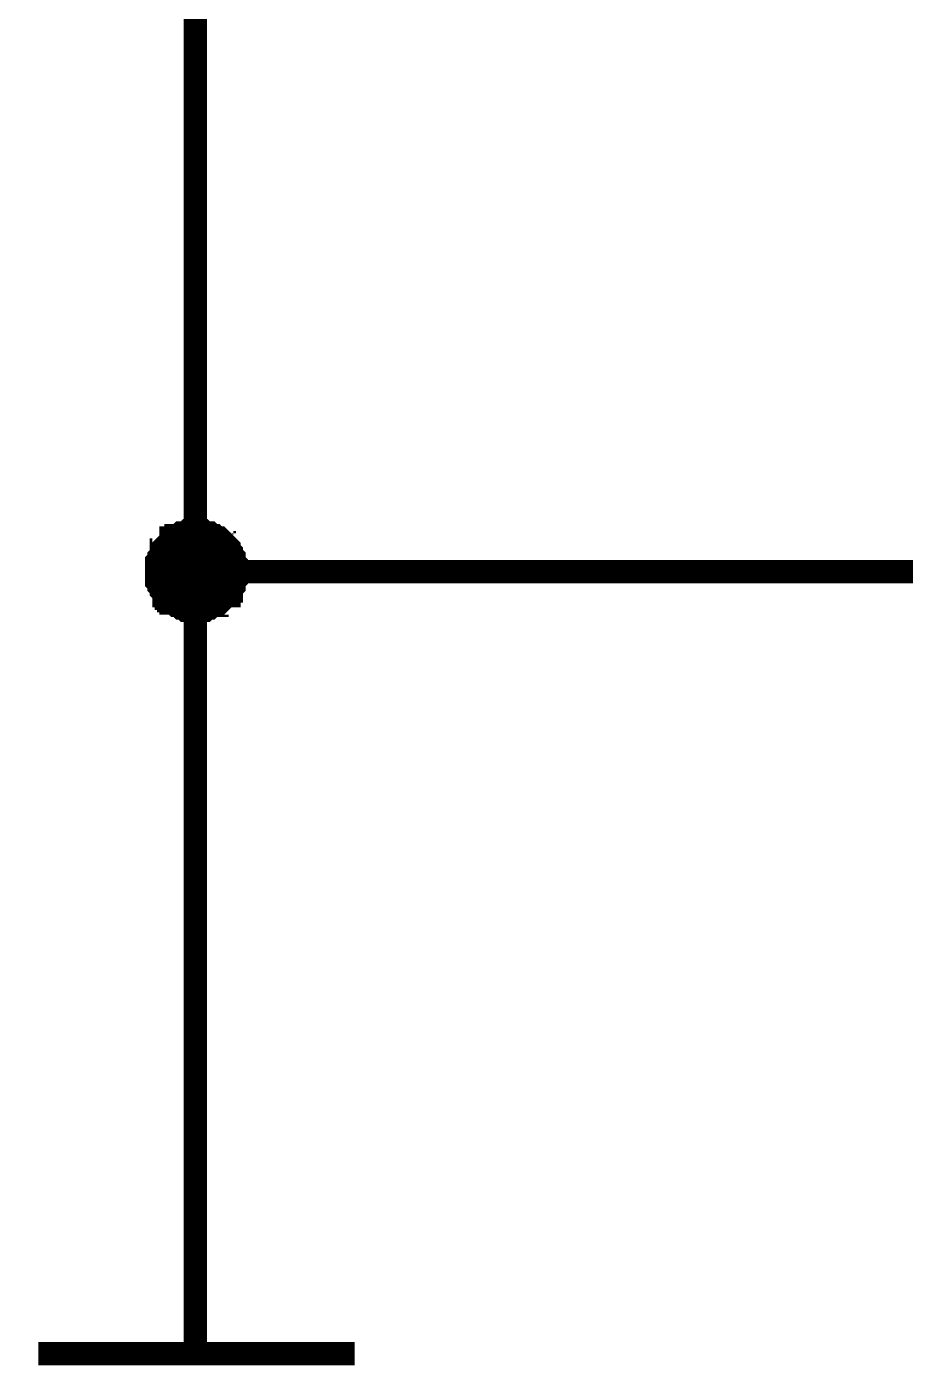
# Model space of a CAD drawing. Extents: x 260 to 1101, y 70 to 664.
# Drawn here: x 337.02 to 348.33, y 146.56 to 163.79 of the extents above; entities that cross this region are included whole.
import ezdxf

# ---------------------------------------------------------------- set-up
doc = ezdxf.new("R2010")
doc.units = 0
doc.header["$MEASUREMENT"] = 0
doc.layers.add('Sheet', color=255, linetype='CONTINUOUS')

msp = doc.modelspace()

# ---------------------------------------------------------------- linework, layer by layer
at = {"layer": 'Sheet'}
for points, const_width in [([(381.673, 181.783), (381.673, 174.296), (381.673, 156.774), (339.188, 156.774)], 0.3), ([(339.188, 164.293), (339.188, 161.776)], 0.3), ([(339.188, 161.776), (339.188, 156.774)], 0.3), ([(338.691, 156.774), (338.691, 156.806), (338.691, 156.837), (338.691, 156.837), (338.691, 156.868), (338.691, 156.899), (338.722, 156.93), (338.722, 156.961), (338.722, 156.961), (338.753, 156.992), (338.753, 157.023), (338.753, 157.054), (338.784, 157.054), (338.784, 157.085), (338.815, 157.116), (338.815, 157.116), (338.846, 157.147), (338.846, 157.147), (338.877, 157.178), (338.877, 157.209), (338.908, 157.209), (338.939, 157.209), (338.939, 157.24), (338.97, 157.24), (339.002, 157.272), (339.002, 157.272), (339.033, 157.272), (339.064, 157.272), (339.095, 157.303), (339.126, 157.303), (339.126, 157.303), (339.157, 157.303), (339.188, 157.303)], 0.3), ([(338.691, 156.774), (338.691, 156.806), (338.691, 156.837), (338.691, 156.837), (338.691, 156.868), (338.691, 156.899), (338.722, 156.93), (338.722, 156.961), (338.722, 156.961), (338.753, 156.992), (338.753, 157.023), (338.753, 157.054), (338.784, 157.054), (338.784, 157.085), (338.815, 157.116), (338.815, 157.116), (338.846, 157.147), (338.846, 157.147), (338.877, 157.178), (338.877, 157.209), (338.908, 157.209), (338.939, 157.209), (338.939, 157.24), (338.97, 157.24), (339.002, 157.272), (339.002, 157.272), (339.033, 157.272), (339.064, 157.272), (339.095, 157.303), (339.126, 157.303), (339.126, 157.303), (339.157, 157.303), (339.188, 157.303)], 0.3), ([(338.691, 156.774), (338.691, 156.806), (338.691, 156.837), (338.691, 156.837), (338.691, 156.868), (338.691, 156.899), (338.722, 156.93), (338.722, 156.961), (338.722, 156.961), (338.753, 156.992), (338.753, 157.023), (338.753, 157.054), (338.784, 157.054), (338.784, 157.085), (338.815, 157.116), (338.815, 157.116), (338.846, 157.147), (338.846, 157.147), (338.877, 157.178), (338.877, 157.209), (338.908, 157.209), (338.939, 157.209), (338.939, 157.24), (338.97, 157.24), (339.002, 157.272), (339.002, 157.272), (339.033, 157.272), (339.064, 157.272), (339.095, 157.303), (339.126, 157.303), (339.126, 157.303), (339.157, 157.303), (339.188, 157.303)], 0.3), ([(338.691, 156.774), (338.691, 156.806), (338.691, 156.837), (338.691, 156.837), (338.691, 156.868), (338.691, 156.899), (338.722, 156.93), (338.722, 156.961), (338.722, 156.961), (338.753, 156.992), (338.753, 157.023), (338.753, 157.054), (338.784, 157.054), (338.784, 157.085), (338.815, 157.116), (338.815, 157.116), (338.846, 157.147), (338.846, 157.147), (338.877, 157.178), (338.877, 157.209), (338.908, 157.209), (338.939, 157.209), (338.939, 157.24), (338.97, 157.24), (339.002, 157.272), (339.002, 157.272), (339.033, 157.272), (339.064, 157.272), (339.095, 157.303), (339.126, 157.303), (339.126, 157.303), (339.157, 157.303), (339.188, 157.303)], 0.3), ([(338.691, 156.774), (338.691, 156.806), (338.691, 156.837), (338.691, 156.837), (338.691, 156.868), (338.691, 156.899), (338.722, 156.93), (338.722, 156.961), (338.722, 156.961), (338.753, 156.992), (338.753, 157.023), (338.753, 157.054), (338.784, 157.054), (338.784, 157.085), (338.815, 157.116), (338.815, 157.116), (338.846, 157.147), (338.846, 157.147), (338.877, 157.178), (338.877, 157.209), (338.908, 157.209), (338.939, 157.209), (338.939, 157.24), (338.97, 157.24), (339.002, 157.272), (339.002, 157.272), (339.033, 157.272), (339.064, 157.272), (339.095, 157.303), (339.126, 157.303), (339.126, 157.303), (339.157, 157.303), (339.188, 157.303)], 0.3), ([(338.691, 156.774), (338.691, 156.806), (338.691, 156.837), (338.691, 156.837), (338.691, 156.868), (338.691, 156.899), (338.722, 156.93), (338.722, 156.961), (338.722, 156.961), (338.753, 156.992), (338.753, 157.023), (338.753, 157.054), (338.784, 157.054), (338.784, 157.085), (338.815, 157.116), (338.815, 157.116), (338.846, 157.147), (338.846, 157.147), (338.877, 157.178), (338.877, 157.209), (338.908, 157.209), (338.939, 157.209), (338.939, 157.24), (338.97, 157.24), (339.002, 157.272), (339.002, 157.272), (339.033, 157.272), (339.064, 157.272), (339.095, 157.303), (339.126, 157.303), (339.126, 157.303), (339.157, 157.303), (339.188, 157.303)], 0.3), ([(338.691, 156.774), (338.691, 156.806), (338.691, 156.837), (338.691, 156.837), (338.691, 156.868), (338.691, 156.899), (338.722, 156.93), (338.722, 156.961), (338.722, 156.961), (338.753, 156.992), (338.753, 157.023), (338.753, 157.054), (338.784, 157.054), (338.784, 157.085), (338.815, 157.116), (338.815, 157.116), (338.846, 157.147), (338.846, 157.147), (338.877, 157.178), (338.877, 157.209), (338.908, 157.209), (338.939, 157.209), (338.939, 157.24), (338.97, 157.24), (339.002, 157.272), (339.002, 157.272), (339.033, 157.272), (339.064, 157.272), (339.095, 157.303), (339.126, 157.303), (339.126, 157.303), (339.157, 157.303), (339.188, 157.303)], 0.0991), ([(338.691, 156.774), (338.691, 156.806), (338.691, 156.837), (338.691, 156.837), (338.691, 156.868), (338.691, 156.899), (338.722, 156.93), (338.722, 156.961), (338.722, 156.961), (338.753, 156.992), (338.753, 157.023), (338.753, 157.054), (338.784, 157.054), (338.784, 157.085), (338.815, 157.116), (338.815, 157.116), (338.846, 157.147), (338.846, 157.147), (338.877, 157.178), (338.877, 157.209), (338.908, 157.209), (338.939, 157.209), (338.939, 157.24), (338.97, 157.24), (339.002, 157.272), (339.002, 157.272), (339.033, 157.272), (339.064, 157.272), (339.095, 157.303), (339.126, 157.303), (339.126, 157.303), (339.157, 157.303), (339.188, 157.303)], 0.0991), ([(338.691, 156.774), (338.691, 156.806), (338.691, 156.837), (338.691, 156.837), (338.691, 156.868), (338.691, 156.899), (338.722, 156.93), (338.722, 156.961), (338.722, 156.961), (338.753, 156.992), (338.753, 157.023), (338.753, 157.054), (338.784, 157.054), (338.784, 157.085), (338.815, 157.116), (338.815, 157.116), (338.846, 157.147), (338.846, 157.147), (338.877, 157.178), (338.877, 157.209), (338.908, 157.209), (338.939, 157.209), (338.939, 157.24), (338.97, 157.24), (339.002, 157.272), (339.002, 157.272), (339.033, 157.272), (339.064, 157.272), (339.095, 157.303), (339.126, 157.303), (339.126, 157.303), (339.157, 157.303), (339.188, 157.303)], 0.0991), ([(338.691, 156.774), (338.691, 156.806), (338.691, 156.837), (338.691, 156.837), (338.691, 156.868), (338.691, 156.899), (338.722, 156.93), (338.722, 156.961), (338.722, 156.961), (338.753, 156.992), (338.753, 157.023), (338.753, 157.054), (338.784, 157.054), (338.784, 157.085), (338.815, 157.116), (338.815, 157.116), (338.846, 157.147), (338.846, 157.147), (338.877, 157.178), (338.877, 157.209), (338.908, 157.209), (338.939, 157.209), (338.939, 157.24), (338.97, 157.24), (339.002, 157.272), (339.002, 157.272), (339.033, 157.272), (339.064, 157.272), (339.095, 157.303), (339.126, 157.303), (339.126, 157.303), (339.157, 157.303), (339.188, 157.303)], 0.0991), ([(338.691, 156.774), (338.691, 156.806), (338.691, 156.837), (338.691, 156.837), (338.691, 156.868), (338.691, 156.899), (338.722, 156.93), (338.722, 156.961), (338.722, 156.961), (338.753, 156.992), (338.753, 157.023), (338.753, 157.054), (338.784, 157.054), (338.784, 157.085), (338.815, 157.116), (338.815, 157.116), (338.846, 157.147), (338.846, 157.147), (338.877, 157.178), (338.877, 157.209), (338.908, 157.209), (338.939, 157.209), (338.939, 157.24), (338.97, 157.24), (339.002, 157.272), (339.002, 157.272), (339.033, 157.272), (339.064, 157.272), (339.095, 157.303), (339.126, 157.303), (339.126, 157.303), (339.157, 157.303), (339.188, 157.303)], 0.0991), ([(338.691, 156.774), (338.691, 156.806), (338.691, 156.837), (338.691, 156.837), (338.691, 156.868), (338.691, 156.899), (338.722, 156.93), (338.722, 156.961), (338.722, 156.961), (338.753, 156.992), (338.753, 157.023), (338.753, 157.054), (338.784, 157.054), (338.784, 157.085), (338.815, 157.116), (338.815, 157.116), (338.846, 157.147), (338.846, 157.147), (338.877, 157.178), (338.877, 157.209), (338.908, 157.209), (338.939, 157.209), (338.939, 157.24), (338.97, 157.24), (339.002, 157.272), (339.002, 157.272), (339.033, 157.272), (339.064, 157.272), (339.095, 157.303), (339.126, 157.303), (339.126, 157.303), (339.157, 157.303), (339.188, 157.303)], 0.0991), ([(339.188, 157.303), (339.188, 157.303)], 0.3), ([(339.188, 157.303), (339.219, 157.303), (339.25, 157.303), (339.25, 157.303), (339.281, 157.303), (339.312, 157.272), (339.343, 157.272), (339.374, 157.272), (339.374, 157.272), (339.405, 157.24), (339.436, 157.24), (339.467, 157.209), (339.467, 157.209), (339.498, 157.209), (339.53, 157.178), (339.53, 157.147), (339.561, 157.147), (339.561, 157.116), (339.592, 157.116), (339.623, 157.085), (339.623, 157.054), (339.623, 157.054), (339.654, 157.023), (339.654, 156.992), (339.685, 156.961), (339.685, 156.961), (339.685, 156.93), (339.685, 156.899), (339.716, 156.868), (339.716, 156.837), (339.716, 156.837), (339.716, 156.806), (339.716, 156.774)], 0.3), ([(339.188, 157.303), (339.188, 157.303)], 0.3), ([(339.188, 157.303), (339.219, 157.303), (339.25, 157.303), (339.25, 157.303), (339.281, 157.303), (339.312, 157.272), (339.343, 157.272), (339.374, 157.272), (339.374, 157.272), (339.405, 157.24), (339.436, 157.24), (339.467, 157.209), (339.467, 157.209), (339.498, 157.209), (339.53, 157.178), (339.53, 157.147), (339.561, 157.147), (339.561, 157.116), (339.592, 157.116), (339.623, 157.085), (339.623, 157.054), (339.623, 157.054), (339.654, 157.023), (339.654, 156.992), (339.685, 156.961), (339.685, 156.961), (339.685, 156.93), (339.685, 156.899), (339.716, 156.868), (339.716, 156.837), (339.716, 156.837), (339.716, 156.806), (339.716, 156.774)], 0.3), ([(339.188, 157.303), (339.188, 157.303)], 0.3), ([(339.188, 157.303), (339.219, 157.303), (339.25, 157.303), (339.25, 157.303), (339.281, 157.303), (339.312, 157.272), (339.343, 157.272), (339.374, 157.272), (339.374, 157.272), (339.405, 157.24), (339.436, 157.24), (339.467, 157.209), (339.467, 157.209), (339.498, 157.209), (339.53, 157.178), (339.53, 157.147), (339.561, 157.147), (339.561, 157.116), (339.592, 157.116), (339.623, 157.085), (339.623, 157.054), (339.623, 157.054), (339.654, 157.023), (339.654, 156.992), (339.685, 156.961), (339.685, 156.961), (339.685, 156.93), (339.685, 156.899), (339.716, 156.868), (339.716, 156.837), (339.716, 156.837), (339.716, 156.806), (339.716, 156.774)], 0.3), ([(339.188, 157.303), (339.188, 157.303)], 0.3), ([(339.188, 157.303), (339.219, 157.303), (339.25, 157.303), (339.25, 157.303), (339.281, 157.303), (339.312, 157.272), (339.343, 157.272), (339.374, 157.272), (339.374, 157.272), (339.405, 157.24), (339.436, 157.24), (339.467, 157.209), (339.467, 157.209), (339.498, 157.209), (339.53, 157.178), (339.53, 157.147), (339.561, 157.147), (339.561, 157.116), (339.592, 157.116), (339.623, 157.085), (339.623, 157.054), (339.623, 157.054), (339.654, 157.023), (339.654, 156.992), (339.685, 156.961), (339.685, 156.961), (339.685, 156.93), (339.685, 156.899), (339.716, 156.868), (339.716, 156.837), (339.716, 156.837), (339.716, 156.806), (339.716, 156.774)], 0.3), ([(339.188, 157.303), (339.188, 157.303)], 0.3), ([(339.188, 157.303), (339.219, 157.303), (339.25, 157.303), (339.25, 157.303), (339.281, 157.303), (339.312, 157.272), (339.343, 157.272), (339.374, 157.272), (339.374, 157.272), (339.405, 157.24), (339.436, 157.24), (339.467, 157.209), (339.467, 157.209), (339.498, 157.209), (339.53, 157.178), (339.53, 157.147), (339.561, 157.147), (339.561, 157.116), (339.592, 157.116), (339.623, 157.085), (339.623, 157.054), (339.623, 157.054), (339.654, 157.023), (339.654, 156.992), (339.685, 156.961), (339.685, 156.961), (339.685, 156.93), (339.685, 156.899), (339.716, 156.868), (339.716, 156.837), (339.716, 156.837), (339.716, 156.806), (339.716, 156.774)], 0.3), ([(339.188, 157.303), (339.188, 157.303)], 0.3), ([(339.188, 157.303), (339.219, 157.303), (339.25, 157.303), (339.25, 157.303), (339.281, 157.303), (339.312, 157.272), (339.343, 157.272), (339.374, 157.272), (339.374, 157.272), (339.405, 157.24), (339.436, 157.24), (339.467, 157.209), (339.467, 157.209), (339.498, 157.209), (339.53, 157.178), (339.53, 157.147), (339.561, 157.147), (339.561, 157.116), (339.592, 157.116), (339.623, 157.085), (339.623, 157.054), (339.623, 157.054), (339.654, 157.023), (339.654, 156.992), (339.685, 156.961), (339.685, 156.961), (339.685, 156.93), (339.685, 156.899), (339.716, 156.868), (339.716, 156.837), (339.716, 156.837), (339.716, 156.806), (339.716, 156.774)], 0.3), ([(339.188, 157.303), (339.188, 157.303)], 0.0991), ([(339.188, 157.303), (339.219, 157.303), (339.25, 157.303), (339.25, 157.303), (339.281, 157.303), (339.312, 157.272), (339.343, 157.272), (339.374, 157.272), (339.374, 157.272), (339.405, 157.24), (339.436, 157.24), (339.467, 157.209), (339.467, 157.209), (339.498, 157.209), (339.53, 157.178), (339.53, 157.147), (339.561, 157.147), (339.561, 157.116), (339.592, 157.116), (339.623, 157.085), (339.623, 157.054), (339.623, 157.054), (339.654, 157.023), (339.654, 156.992), (339.685, 156.961), (339.685, 156.961), (339.685, 156.93), (339.685, 156.899), (339.716, 156.868), (339.716, 156.837), (339.716, 156.837), (339.716, 156.806), (339.716, 156.774)], 0.0991), ([(339.188, 157.303), (339.188, 157.303)], 0.0991), ([(339.188, 157.303), (339.219, 157.303), (339.25, 157.303), (339.25, 157.303), (339.281, 157.303), (339.312, 157.272), (339.343, 157.272), (339.374, 157.272), (339.374, 157.272), (339.405, 157.24), (339.436, 157.24), (339.467, 157.209), (339.467, 157.209), (339.498, 157.209), (339.53, 157.178), (339.53, 157.147), (339.561, 157.147), (339.561, 157.116), (339.592, 157.116), (339.623, 157.085), (339.623, 157.054), (339.623, 157.054), (339.654, 157.023), (339.654, 156.992), (339.685, 156.961), (339.685, 156.961), (339.685, 156.93), (339.685, 156.899), (339.716, 156.868), (339.716, 156.837), (339.716, 156.837), (339.716, 156.806), (339.716, 156.774)], 0.0991), ([(339.188, 157.303), (339.188, 157.303)], 0.0991), ([(339.188, 157.303), (339.219, 157.303), (339.25, 157.303), (339.25, 157.303), (339.281, 157.303), (339.312, 157.272), (339.343, 157.272), (339.374, 157.272), (339.374, 157.272), (339.405, 157.24), (339.436, 157.24), (339.467, 157.209), (339.467, 157.209), (339.498, 157.209), (339.53, 157.178), (339.53, 157.147), (339.561, 157.147), (339.561, 157.116), (339.592, 157.116), (339.623, 157.085), (339.623, 157.054), (339.623, 157.054), (339.654, 157.023), (339.654, 156.992), (339.685, 156.961), (339.685, 156.961), (339.685, 156.93), (339.685, 156.899), (339.716, 156.868), (339.716, 156.837), (339.716, 156.837), (339.716, 156.806), (339.716, 156.774)], 0.0991), ([(339.188, 157.303), (339.188, 157.303)], 0.0991), ([(339.188, 157.303), (339.219, 157.303), (339.25, 157.303), (339.25, 157.303), (339.281, 157.303), (339.312, 157.272), (339.343, 157.272), (339.374, 157.272), (339.374, 157.272), (339.405, 157.24), (339.436, 157.24), (339.467, 157.209), (339.467, 157.209), (339.498, 157.209), (339.53, 157.178), (339.53, 157.147), (339.561, 157.147), (339.561, 157.116), (339.592, 157.116), (339.623, 157.085), (339.623, 157.054), (339.623, 157.054), (339.654, 157.023), (339.654, 156.992), (339.685, 156.961), (339.685, 156.961), (339.685, 156.93), (339.685, 156.899), (339.716, 156.868), (339.716, 156.837), (339.716, 156.837), (339.716, 156.806), (339.716, 156.774)], 0.0991), ([(339.188, 157.303), (339.188, 157.303)], 0.0991), ([(339.188, 157.303), (339.219, 157.303), (339.25, 157.303), (339.25, 157.303), (339.281, 157.303), (339.312, 157.272), (339.343, 157.272), (339.374, 157.272), (339.374, 157.272), (339.405, 157.24), (339.436, 157.24), (339.467, 157.209), (339.467, 157.209), (339.498, 157.209), (339.53, 157.178), (339.53, 157.147), (339.561, 157.147), (339.561, 157.116), (339.592, 157.116), (339.623, 157.085), (339.623, 157.054), (339.623, 157.054), (339.654, 157.023), (339.654, 156.992), (339.685, 156.961), (339.685, 156.961), (339.685, 156.93), (339.685, 156.899), (339.716, 156.868), (339.716, 156.837), (339.716, 156.837), (339.716, 156.806), (339.716, 156.774)], 0.0991), ([(339.188, 157.303), (339.188, 157.303)], 0.0991), ([(339.188, 157.303), (339.219, 157.303), (339.25, 157.303), (339.25, 157.303), (339.281, 157.303), (339.312, 157.272), (339.343, 157.272), (339.374, 157.272), (339.374, 157.272), (339.405, 157.24), (339.436, 157.24), (339.467, 157.209), (339.467, 157.209), (339.498, 157.209), (339.53, 157.178), (339.53, 157.147), (339.561, 157.147), (339.561, 157.116), (339.592, 157.116), (339.623, 157.085), (339.623, 157.054), (339.623, 157.054), (339.654, 157.023), (339.654, 156.992), (339.685, 156.961), (339.685, 156.961), (339.685, 156.93), (339.685, 156.899), (339.716, 156.868), (339.716, 156.837), (339.716, 156.837), (339.716, 156.806), (339.716, 156.774)], 0.0991), ([(339.188, 156.277), (339.157, 156.277), (339.126, 156.277), (339.126, 156.277), (339.095, 156.277), (339.064, 156.277), (339.033, 156.308), (339.002, 156.308), (339.002, 156.308), (338.97, 156.34), (338.939, 156.34), (338.939, 156.34), (338.908, 156.371), (338.877, 156.371), (338.877, 156.402), (338.846, 156.402), (338.846, 156.433), (338.815, 156.433), (338.815, 156.464), (338.784, 156.464), (338.784, 156.495), (338.753, 156.526), (338.753, 156.526), (338.753, 156.557), (338.722, 156.588), (338.722, 156.588), (338.722, 156.619), (338.691, 156.65), (338.691, 156.681), (338.691, 156.712), (338.691, 156.712), (338.691, 156.743), (338.691, 156.774)], 0.3), ([(338.691, 156.774), (338.691, 156.774)], 0.3), ([(339.188, 156.277), (339.157, 156.277), (339.126, 156.277), (339.126, 156.277), (339.095, 156.277), (339.064, 156.277), (339.033, 156.308), (339.002, 156.308), (339.002, 156.308), (338.97, 156.34), (338.939, 156.34), (338.939, 156.34), (338.908, 156.371), (338.877, 156.371), (338.877, 156.402), (338.846, 156.402), (338.846, 156.433), (338.815, 156.433), (338.815, 156.464), (338.784, 156.464), (338.784, 156.495), (338.753, 156.526), (338.753, 156.526), (338.753, 156.557), (338.722, 156.588), (338.722, 156.588), (338.722, 156.619), (338.691, 156.65), (338.691, 156.681), (338.691, 156.712), (338.691, 156.712), (338.691, 156.743), (338.691, 156.774)], 0.3), ([(338.691, 156.774), (338.691, 156.774)], 0.3), ([(339.188, 156.277), (339.157, 156.277), (339.126, 156.277), (339.126, 156.277), (339.095, 156.277), (339.064, 156.277), (339.033, 156.308), (339.002, 156.308), (339.002, 156.308), (338.97, 156.34), (338.939, 156.34), (338.939, 156.34), (338.908, 156.371), (338.877, 156.371), (338.877, 156.402), (338.846, 156.402), (338.846, 156.433), (338.815, 156.433), (338.815, 156.464), (338.784, 156.464), (338.784, 156.495), (338.753, 156.526), (338.753, 156.526), (338.753, 156.557), (338.722, 156.588), (338.722, 156.588), (338.722, 156.619), (338.691, 156.65), (338.691, 156.681), (338.691, 156.712), (338.691, 156.712), (338.691, 156.743), (338.691, 156.774)], 0.3), ([(338.691, 156.774), (338.691, 156.774)], 0.3), ([(339.188, 156.277), (339.157, 156.277), (339.126, 156.277), (339.126, 156.277), (339.095, 156.277), (339.064, 156.277), (339.033, 156.308), (339.002, 156.308), (339.002, 156.308), (338.97, 156.34), (338.939, 156.34), (338.939, 156.34), (338.908, 156.371), (338.877, 156.371), (338.877, 156.402), (338.846, 156.402), (338.846, 156.433), (338.815, 156.433), (338.815, 156.464), (338.784, 156.464), (338.784, 156.495), (338.753, 156.526), (338.753, 156.526), (338.753, 156.557), (338.722, 156.588), (338.722, 156.588), (338.722, 156.619), (338.691, 156.65), (338.691, 156.681), (338.691, 156.712), (338.691, 156.712), (338.691, 156.743), (338.691, 156.774)], 0.3), ([(338.691, 156.774), (338.691, 156.774)], 0.3), ([(339.188, 156.277), (339.157, 156.277), (339.126, 156.277), (339.126, 156.277), (339.095, 156.277), (339.064, 156.277), (339.033, 156.308), (339.002, 156.308), (339.002, 156.308), (338.97, 156.34), (338.939, 156.34), (338.939, 156.34), (338.908, 156.371), (338.877, 156.371), (338.877, 156.402), (338.846, 156.402), (338.846, 156.433), (338.815, 156.433), (338.815, 156.464), (338.784, 156.464), (338.784, 156.495), (338.753, 156.526), (338.753, 156.526), (338.753, 156.557), (338.722, 156.588), (338.722, 156.588), (338.722, 156.619), (338.691, 156.65), (338.691, 156.681), (338.691, 156.712), (338.691, 156.712), (338.691, 156.743), (338.691, 156.774)], 0.3), ([(338.691, 156.774), (338.691, 156.774)], 0.3), ([(339.188, 156.277), (339.157, 156.277), (339.126, 156.277), (339.126, 156.277), (339.095, 156.277), (339.064, 156.277), (339.033, 156.308), (339.002, 156.308), (339.002, 156.308), (338.97, 156.34), (338.939, 156.34), (338.939, 156.34), (338.908, 156.371), (338.877, 156.371), (338.877, 156.402), (338.846, 156.402), (338.846, 156.433), (338.815, 156.433), (338.815, 156.464), (338.784, 156.464), (338.784, 156.495), (338.753, 156.526), (338.753, 156.526), (338.753, 156.557), (338.722, 156.588), (338.722, 156.588), (338.722, 156.619), (338.691, 156.65), (338.691, 156.681), (338.691, 156.712), (338.691, 156.712), (338.691, 156.743), (338.691, 156.774)], 0.3), ([(338.691, 156.774), (338.691, 156.774)], 0.3), ([(339.188, 156.277), (339.157, 156.277), (339.126, 156.277), (339.126, 156.277), (339.095, 156.277), (339.064, 156.277), (339.033, 156.308), (339.002, 156.308), (339.002, 156.308), (338.97, 156.34), (338.939, 156.34), (338.939, 156.34), (338.908, 156.371), (338.877, 156.371), (338.877, 156.402), (338.846, 156.402), (338.846, 156.433), (338.815, 156.433), (338.815, 156.464), (338.784, 156.464), (338.784, 156.495), (338.753, 156.526), (338.753, 156.526), (338.753, 156.557), (338.722, 156.588), (338.722, 156.588), (338.722, 156.619), (338.691, 156.65), (338.691, 156.681), (338.691, 156.712), (338.691, 156.712), (338.691, 156.743), (338.691, 156.774)], 0.0991), ([(338.691, 156.774), (338.691, 156.774)], 0.0991), ([(339.188, 156.277), (339.157, 156.277), (339.126, 156.277), (339.126, 156.277), (339.095, 156.277), (339.064, 156.277), (339.033, 156.308), (339.002, 156.308), (339.002, 156.308), (338.97, 156.34), (338.939, 156.34), (338.939, 156.34), (338.908, 156.371), (338.877, 156.371), (338.877, 156.402), (338.846, 156.402), (338.846, 156.433), (338.815, 156.433), (338.815, 156.464), (338.784, 156.464), (338.784, 156.495), (338.753, 156.526), (338.753, 156.526), (338.753, 156.557), (338.722, 156.588), (338.722, 156.588), (338.722, 156.619), (338.691, 156.65), (338.691, 156.681), (338.691, 156.712), (338.691, 156.712), (338.691, 156.743), (338.691, 156.774)], 0.0991), ([(338.691, 156.774), (338.691, 156.774)], 0.0991), ([(339.188, 156.277), (339.157, 156.277), (339.126, 156.277), (339.126, 156.277), (339.095, 156.277), (339.064, 156.277), (339.033, 156.308), (339.002, 156.308), (339.002, 156.308), (338.97, 156.34), (338.939, 156.34), (338.939, 156.34), (338.908, 156.371), (338.877, 156.371), (338.877, 156.402), (338.846, 156.402), (338.846, 156.433), (338.815, 156.433), (338.815, 156.464), (338.784, 156.464), (338.784, 156.495), (338.753, 156.526), (338.753, 156.526), (338.753, 156.557), (338.722, 156.588), (338.722, 156.588), (338.722, 156.619), (338.691, 156.65), (338.691, 156.681), (338.691, 156.712), (338.691, 156.712), (338.691, 156.743), (338.691, 156.774)], 0.0991), ([(338.691, 156.774), (338.691, 156.774)], 0.0991), ([(339.188, 156.277), (339.157, 156.277), (339.126, 156.277), (339.126, 156.277), (339.095, 156.277), (339.064, 156.277), (339.033, 156.308), (339.002, 156.308), (339.002, 156.308), (338.97, 156.34), (338.939, 156.34), (338.939, 156.34), (338.908, 156.371), (338.877, 156.371), (338.877, 156.402), (338.846, 156.402), (338.846, 156.433), (338.815, 156.433), (338.815, 156.464), (338.784, 156.464), (338.784, 156.495), (338.753, 156.526), (338.753, 156.526), (338.753, 156.557), (338.722, 156.588), (338.722, 156.588), (338.722, 156.619), (338.691, 156.65), (338.691, 156.681), (338.691, 156.712), (338.691, 156.712), (338.691, 156.743), (338.691, 156.774)], 0.0991), ([(338.691, 156.774), (338.691, 156.774)], 0.0991), ([(339.188, 156.277), (339.157, 156.277), (339.126, 156.277), (339.126, 156.277), (339.095, 156.277), (339.064, 156.277), (339.033, 156.308), (339.002, 156.308), (339.002, 156.308), (338.97, 156.34), (338.939, 156.34), (338.939, 156.34), (338.908, 156.371), (338.877, 156.371), (338.877, 156.402), (338.846, 156.402), (338.846, 156.433), (338.815, 156.433), (338.815, 156.464), (338.784, 156.464), (338.784, 156.495), (338.753, 156.526), (338.753, 156.526), (338.753, 156.557), (338.722, 156.588), (338.722, 156.588), (338.722, 156.619), (338.691, 156.65), (338.691, 156.681), (338.691, 156.712), (338.691, 156.712), (338.691, 156.743), (338.691, 156.774)], 0.0991), ([(338.691, 156.774), (338.691, 156.774)], 0.0991), ([(339.188, 156.277), (339.157, 156.277), (339.126, 156.277), (339.126, 156.277), (339.095, 156.277), (339.064, 156.277), (339.033, 156.308), (339.002, 156.308), (339.002, 156.308), (338.97, 156.34), (338.939, 156.34), (338.939, 156.34), (338.908, 156.371), (338.877, 156.371), (338.877, 156.402), (338.846, 156.402), (338.846, 156.433), (338.815, 156.433), (338.815, 156.464), (338.784, 156.464), (338.784, 156.495), (338.753, 156.526), (338.753, 156.526), (338.753, 156.557), (338.722, 156.588), (338.722, 156.588), (338.722, 156.619), (338.691, 156.65), (338.691, 156.681), (338.691, 156.712), (338.691, 156.712), (338.691, 156.743), (338.691, 156.774)], 0.0991), ([(338.691, 156.774), (338.691, 156.774)], 0.0991), ([(339.716, 156.774), (339.716, 156.743), (339.716, 156.712), (339.716, 156.712), (339.716, 156.681), (339.685, 156.65), (339.685, 156.619), (339.685, 156.588), (339.685, 156.588), (339.654, 156.557), (339.654, 156.526), (339.623, 156.526), (339.623, 156.495), (339.623, 156.464), (339.592, 156.464), (339.561, 156.433), (339.561, 156.433), (339.53, 156.402), (339.53, 156.402), (339.498, 156.371), (339.467, 156.371), (339.467, 156.34), (339.436, 156.34), (339.405, 156.34), (339.374, 156.308), (339.374, 156.308), (339.343, 156.308), (339.312, 156.277), (339.281, 156.277), (339.25, 156.277), (339.25, 156.277), (339.219, 156.277), (339.188, 156.277)], 0.3), ([(339.188, 151.773), (339.188, 156.774)], 0.3), ([(339.716, 156.774), (339.716, 156.743), (339.716, 156.712), (339.716, 156.712), (339.716, 156.681), (339.685, 156.65), (339.685, 156.619), (339.685, 156.588), (339.685, 156.588), (339.654, 156.557), (339.654, 156.526), (339.623, 156.526), (339.623, 156.495), (339.623, 156.464), (339.592, 156.464), (339.561, 156.433), (339.561, 156.433), (339.53, 156.402), (339.53, 156.402), (339.498, 156.371), (339.467, 156.371), (339.467, 156.34), (339.436, 156.34), (339.405, 156.34), (339.374, 156.308), (339.374, 156.308), (339.343, 156.308), (339.312, 156.277), (339.281, 156.277), (339.25, 156.277), (339.25, 156.277), (339.219, 156.277), (339.188, 156.277)], 0.3), ([(339.716, 156.774), (339.716, 156.743), (339.716, 156.712), (339.716, 156.712), (339.716, 156.681), (339.685, 156.65), (339.685, 156.619), (339.685, 156.588), (339.685, 156.588), (339.654, 156.557), (339.654, 156.526), (339.623, 156.526), (339.623, 156.495), (339.623, 156.464), (339.592, 156.464), (339.561, 156.433), (339.561, 156.433), (339.53, 156.402), (339.53, 156.402), (339.498, 156.371), (339.467, 156.371), (339.467, 156.34), (339.436, 156.34), (339.405, 156.34), (339.374, 156.308), (339.374, 156.308), (339.343, 156.308), (339.312, 156.277), (339.281, 156.277), (339.25, 156.277), (339.25, 156.277), (339.219, 156.277), (339.188, 156.277)], 0.3), ([(339.716, 156.774), (339.716, 156.743), (339.716, 156.712), (339.716, 156.712), (339.716, 156.681), (339.685, 156.65), (339.685, 156.619), (339.685, 156.588), (339.685, 156.588), (339.654, 156.557), (339.654, 156.526), (339.623, 156.526), (339.623, 156.495), (339.623, 156.464), (339.592, 156.464), (339.561, 156.433), (339.561, 156.433), (339.53, 156.402), (339.53, 156.402), (339.498, 156.371), (339.467, 156.371), (339.467, 156.34), (339.436, 156.34), (339.405, 156.34), (339.374, 156.308), (339.374, 156.308), (339.343, 156.308), (339.312, 156.277), (339.281, 156.277), (339.25, 156.277), (339.25, 156.277), (339.219, 156.277), (339.188, 156.277)], 0.3), ([(339.716, 156.774), (339.716, 156.743), (339.716, 156.712), (339.716, 156.712), (339.716, 156.681), (339.685, 156.65), (339.685, 156.619), (339.685, 156.588), (339.685, 156.588), (339.654, 156.557), (339.654, 156.526), (339.623, 156.526), (339.623, 156.495), (339.623, 156.464), (339.592, 156.464), (339.561, 156.433), (339.561, 156.433), (339.53, 156.402), (339.53, 156.402), (339.498, 156.371), (339.467, 156.371), (339.467, 156.34), (339.436, 156.34), (339.405, 156.34), (339.374, 156.308), (339.374, 156.308), (339.343, 156.308), (339.312, 156.277), (339.281, 156.277), (339.25, 156.277), (339.25, 156.277), (339.219, 156.277), (339.188, 156.277)], 0.3), ([(339.716, 156.774), (339.716, 156.743), (339.716, 156.712), (339.716, 156.712), (339.716, 156.681), (339.685, 156.65), (339.685, 156.619), (339.685, 156.588), (339.685, 156.588), (339.654, 156.557), (339.654, 156.526), (339.623, 156.526), (339.623, 156.495), (339.623, 156.464), (339.592, 156.464), (339.561, 156.433), (339.561, 156.433), (339.53, 156.402), (339.53, 156.402), (339.498, 156.371), (339.467, 156.371), (339.467, 156.34), (339.436, 156.34), (339.405, 156.34), (339.374, 156.308), (339.374, 156.308), (339.343, 156.308), (339.312, 156.277), (339.281, 156.277), (339.25, 156.277), (339.25, 156.277), (339.219, 156.277), (339.188, 156.277)], 0.3), ([(339.716, 156.774), (339.716, 156.743), (339.716, 156.712), (339.716, 156.712), (339.716, 156.681), (339.685, 156.65), (339.685, 156.619), (339.685, 156.588), (339.685, 156.588), (339.654, 156.557), (339.654, 156.526), (339.623, 156.526), (339.623, 156.495), (339.623, 156.464), (339.592, 156.464), (339.561, 156.433), (339.561, 156.433), (339.53, 156.402), (339.53, 156.402), (339.498, 156.371), (339.467, 156.371), (339.467, 156.34), (339.436, 156.34), (339.405, 156.34), (339.374, 156.308), (339.374, 156.308), (339.343, 156.308), (339.312, 156.277), (339.281, 156.277), (339.25, 156.277), (339.25, 156.277), (339.219, 156.277), (339.188, 156.277)], 0.0991), ([(339.716, 156.774), (339.716, 156.743), (339.716, 156.712), (339.716, 156.712), (339.716, 156.681), (339.685, 156.65), (339.685, 156.619), (339.685, 156.588), (339.685, 156.588), (339.654, 156.557), (339.654, 156.526), (339.623, 156.526), (339.623, 156.495), (339.623, 156.464), (339.592, 156.464), (339.561, 156.433), (339.561, 156.433), (339.53, 156.402), (339.53, 156.402), (339.498, 156.371), (339.467, 156.371), (339.467, 156.34), (339.436, 156.34), (339.405, 156.34), (339.374, 156.308), (339.374, 156.308), (339.343, 156.308), (339.312, 156.277), (339.281, 156.277), (339.25, 156.277), (339.25, 156.277), (339.219, 156.277), (339.188, 156.277)], 0.0991), ([(339.716, 156.774), (339.716, 156.743), (339.716, 156.712), (339.716, 156.712), (339.716, 156.681), (339.685, 156.65), (339.685, 156.619), (339.685, 156.588), (339.685, 156.588), (339.654, 156.557), (339.654, 156.526), (339.623, 156.526), (339.623, 156.495), (339.623, 156.464), (339.592, 156.464), (339.561, 156.433), (339.561, 156.433), (339.53, 156.402), (339.53, 156.402), (339.498, 156.371), (339.467, 156.371), (339.467, 156.34), (339.436, 156.34), (339.405, 156.34), (339.374, 156.308), (339.374, 156.308), (339.343, 156.308), (339.312, 156.277), (339.281, 156.277), (339.25, 156.277), (339.25, 156.277), (339.219, 156.277), (339.188, 156.277)], 0.0991), ([(339.716, 156.774), (339.716, 156.743), (339.716, 156.712), (339.716, 156.712), (339.716, 156.681), (339.685, 156.65), (339.685, 156.619), (339.685, 156.588), (339.685, 156.588), (339.654, 156.557), (339.654, 156.526), (339.623, 156.526), (339.623, 156.495), (339.623, 156.464), (339.592, 156.464), (339.561, 156.433), (339.561, 156.433), (339.53, 156.402), (339.53, 156.402), (339.498, 156.371), (339.467, 156.371), (339.467, 156.34), (339.436, 156.34), (339.405, 156.34), (339.374, 156.308), (339.374, 156.308), (339.343, 156.308), (339.312, 156.277), (339.281, 156.277), (339.25, 156.277), (339.25, 156.277), (339.219, 156.277), (339.188, 156.277)], 0.0991), ([(339.716, 156.774), (339.716, 156.743), (339.716, 156.712), (339.716, 156.712), (339.716, 156.681), (339.685, 156.65), (339.685, 156.619), (339.685, 156.588), (339.685, 156.588), (339.654, 156.557), (339.654, 156.526), (339.623, 156.526), (339.623, 156.495), (339.623, 156.464), (339.592, 156.464), (339.561, 156.433), (339.561, 156.433), (339.53, 156.402), (339.53, 156.402), (339.498, 156.371), (339.467, 156.371), (339.467, 156.34), (339.436, 156.34), (339.405, 156.34), (339.374, 156.308), (339.374, 156.308), (339.343, 156.308), (339.312, 156.277), (339.281, 156.277), (339.25, 156.277), (339.25, 156.277), (339.219, 156.277), (339.188, 156.277)], 0.0991), ([(339.716, 156.774), (339.716, 156.743), (339.716, 156.712), (339.716, 156.712), (339.716, 156.681), (339.685, 156.65), (339.685, 156.619), (339.685, 156.588), (339.685, 156.588), (339.654, 156.557), (339.654, 156.526), (339.623, 156.526), (339.623, 156.495), (339.623, 156.464), (339.592, 156.464), (339.561, 156.433), (339.561, 156.433), (339.53, 156.402), (339.53, 156.402), (339.498, 156.371), (339.467, 156.371), (339.467, 156.34), (339.436, 156.34), (339.405, 156.34), (339.374, 156.308), (339.374, 156.308), (339.343, 156.308), (339.312, 156.277), (339.281, 156.277), (339.25, 156.277), (339.25, 156.277), (339.219, 156.277), (339.188, 156.277)], 0.0991), ([(339.716, 156.774), (339.716, 156.774), (339.716, 156.774), (339.716, 156.774), (339.716, 156.774), (339.716, 156.774), (339.716, 156.774), (339.716, 156.774), (339.716, 156.774), (339.716, 156.774), (339.716, 156.774), (339.716, 156.774), (339.716, 156.774), (339.716, 156.774), (339.716, 156.774), (339.716, 156.774), (339.716, 156.774), (339.716, 156.774), (339.716, 156.774), (339.716, 156.774), (339.716, 156.774), (339.716, 156.774), (339.716, 156.774), (339.716, 156.774), (339.716, 156.774), (339.716, 156.774), (339.716, 156.774), (339.716, 156.774), (339.716, 156.774), (339.716, 156.774), (339.716, 156.774), (339.716, 156.774), (339.716, 156.774)], 0.3), ([(339.716, 156.774), (339.716, 156.774)], 0.3), ([(339.716, 156.774), (339.716, 156.774), (339.716, 156.774), (339.716, 156.774), (339.716, 156.774), (339.716, 156.774), (339.716, 156.774), (339.716, 156.774), (339.716, 156.774), (339.716, 156.774), (339.716, 156.774), (339.716, 156.774), (339.716, 156.774), (339.716, 156.774), (339.716, 156.774), (339.716, 156.774), (339.716, 156.774), (339.716, 156.774), (339.716, 156.774), (339.716, 156.774), (339.716, 156.774), (339.716, 156.774), (339.716, 156.774), (339.716, 156.774), (339.716, 156.774), (339.716, 156.774), (339.716, 156.774), (339.716, 156.774), (339.716, 156.774), (339.716, 156.774), (339.716, 156.774), (339.716, 156.774), (339.716, 156.774)], 0.3), ([(339.716, 156.774), (339.716, 156.774)], 0.3), ([(339.716, 156.774), (339.716, 156.774), (339.716, 156.774), (339.716, 156.774), (339.716, 156.774), (339.716, 156.774), (339.716, 156.774), (339.716, 156.774), (339.716, 156.774), (339.716, 156.774), (339.716, 156.774), (339.716, 156.774), (339.716, 156.774), (339.716, 156.774), (339.716, 156.774), (339.716, 156.774), (339.716, 156.774), (339.716, 156.774), (339.716, 156.774), (339.716, 156.774), (339.716, 156.774), (339.716, 156.774), (339.716, 156.774), (339.716, 156.774), (339.716, 156.774), (339.716, 156.774), (339.716, 156.774), (339.716, 156.774), (339.716, 156.774), (339.716, 156.774), (339.716, 156.774), (339.716, 156.774), (339.716, 156.774)], 0.3), ([(339.716, 156.774), (339.716, 156.774)], 0.3), ([(339.716, 156.774), (339.716, 156.774), (339.716, 156.774), (339.716, 156.774), (339.716, 156.774), (339.716, 156.774), (339.716, 156.774), (339.716, 156.774), (339.716, 156.774), (339.716, 156.774), (339.716, 156.774), (339.716, 156.774), (339.716, 156.774), (339.716, 156.774), (339.716, 156.774), (339.716, 156.774), (339.716, 156.774), (339.716, 156.774), (339.716, 156.774), (339.716, 156.774), (339.716, 156.774), (339.716, 156.774), (339.716, 156.774), (339.716, 156.774), (339.716, 156.774), (339.716, 156.774), (339.716, 156.774), (339.716, 156.774), (339.716, 156.774), (339.716, 156.774), (339.716, 156.774), (339.716, 156.774), (339.716, 156.774)], 0.3), ([(339.716, 156.774), (339.716, 156.774)], 0.3), ([(339.716, 156.774), (339.716, 156.774), (339.716, 156.774), (339.716, 156.774), (339.716, 156.774), (339.716, 156.774), (339.716, 156.774), (339.716, 156.774), (339.716, 156.774), (339.716, 156.774), (339.716, 156.774), (339.716, 156.774), (339.716, 156.774), (339.716, 156.774), (339.716, 156.774), (339.716, 156.774), (339.716, 156.774), (339.716, 156.774), (339.716, 156.774), (339.716, 156.774), (339.716, 156.774), (339.716, 156.774), (339.716, 156.774), (339.716, 156.774), (339.716, 156.774), (339.716, 156.774), (339.716, 156.774), (339.716, 156.774), (339.716, 156.774), (339.716, 156.774), (339.716, 156.774), (339.716, 156.774), (339.716, 156.774)], 0.3), ([(339.716, 156.774), (339.716, 156.774)], 0.3), ([(339.716, 156.774), (339.716, 156.774), (339.716, 156.774), (339.716, 156.774), (339.716, 156.774), (339.716, 156.774), (339.716, 156.774), (339.716, 156.774), (339.716, 156.774), (339.716, 156.774), (339.716, 156.774), (339.716, 156.774), (339.716, 156.774), (339.716, 156.774), (339.716, 156.774), (339.716, 156.774), (339.716, 156.774), (339.716, 156.774), (339.716, 156.774), (339.716, 156.774), (339.716, 156.774), (339.716, 156.774), (339.716, 156.774), (339.716, 156.774), (339.716, 156.774), (339.716, 156.774), (339.716, 156.774), (339.716, 156.774), (339.716, 156.774), (339.716, 156.774), (339.716, 156.774), (339.716, 156.774), (339.716, 156.774)], 0.3), ([(339.716, 156.774), (339.716, 156.774)], 0.3), ([(339.716, 156.774), (339.716, 156.774), (339.716, 156.774), (339.716, 156.774), (339.716, 156.774), (339.716, 156.774), (339.716, 156.774), (339.716, 156.774), (339.716, 156.774), (339.716, 156.774), (339.716, 156.774), (339.716, 156.774), (339.716, 156.774), (339.716, 156.774), (339.716, 156.774), (339.716, 156.774), (339.716, 156.774), (339.716, 156.774), (339.716, 156.774), (339.716, 156.774), (339.716, 156.774), (339.716, 156.774), (339.716, 156.774), (339.716, 156.774), (339.716, 156.774), (339.716, 156.774), (339.716, 156.774), (339.716, 156.774), (339.716, 156.774), (339.716, 156.774), (339.716, 156.774), (339.716, 156.774), (339.716, 156.774)], 0.0991), ([(339.716, 156.774), (339.716, 156.774)], 0.0991), ([(339.716, 156.774), (339.716, 156.774), (339.716, 156.774), (339.716, 156.774), (339.716, 156.774), (339.716, 156.774), (339.716, 156.774), (339.716, 156.774), (339.716, 156.774), (339.716, 156.774), (339.716, 156.774), (339.716, 156.774), (339.716, 156.774), (339.716, 156.774), (339.716, 156.774), (339.716, 156.774), (339.716, 156.774), (339.716, 156.774), (339.716, 156.774), (339.716, 156.774), (339.716, 156.774), (339.716, 156.774), (339.716, 156.774), (339.716, 156.774), (339.716, 156.774), (339.716, 156.774), (339.716, 156.774), (339.716, 156.774), (339.716, 156.774), (339.716, 156.774), (339.716, 156.774), (339.716, 156.774), (339.716, 156.774)], 0.0991), ([(339.716, 156.774), (339.716, 156.774)], 0.0991), ([(339.716, 156.774), (339.716, 156.774), (339.716, 156.774), (339.716, 156.774), (339.716, 156.774), (339.716, 156.774), (339.716, 156.774), (339.716, 156.774), (339.716, 156.774), (339.716, 156.774), (339.716, 156.774), (339.716, 156.774), (339.716, 156.774), (339.716, 156.774), (339.716, 156.774), (339.716, 156.774), (339.716, 156.774), (339.716, 156.774), (339.716, 156.774), (339.716, 156.774), (339.716, 156.774), (339.716, 156.774), (339.716, 156.774), (339.716, 156.774), (339.716, 156.774), (339.716, 156.774), (339.716, 156.774), (339.716, 156.774), (339.716, 156.774), (339.716, 156.774), (339.716, 156.774), (339.716, 156.774), (339.716, 156.774)], 0.0991), ([(339.716, 156.774), (339.716, 156.774)], 0.0991), ([(339.716, 156.774), (339.716, 156.774), (339.716, 156.774), (339.716, 156.774), (339.716, 156.774), (339.716, 156.774), (339.716, 156.774), (339.716, 156.774), (339.716, 156.774), (339.716, 156.774), (339.716, 156.774), (339.716, 156.774), (339.716, 156.774), (339.716, 156.774), (339.716, 156.774), (339.716, 156.774), (339.716, 156.774), (339.716, 156.774), (339.716, 156.774), (339.716, 156.774), (339.716, 156.774), (339.716, 156.774), (339.716, 156.774), (339.716, 156.774), (339.716, 156.774), (339.716, 156.774), (339.716, 156.774), (339.716, 156.774), (339.716, 156.774), (339.716, 156.774), (339.716, 156.774), (339.716, 156.774), (339.716, 156.774)], 0.0991), ([(339.716, 156.774), (339.716, 156.774)], 0.0991), ([(339.716, 156.774), (339.716, 156.774), (339.716, 156.774), (339.716, 156.774), (339.716, 156.774), (339.716, 156.774), (339.716, 156.774), (339.716, 156.774), (339.716, 156.774), (339.716, 156.774), (339.716, 156.774), (339.716, 156.774), (339.716, 156.774), (339.716, 156.774), (339.716, 156.774), (339.716, 156.774), (339.716, 156.774), (339.716, 156.774), (339.716, 156.774), (339.716, 156.774), (339.716, 156.774), (339.716, 156.774), (339.716, 156.774), (339.716, 156.774), (339.716, 156.774), (339.716, 156.774), (339.716, 156.774), (339.716, 156.774), (339.716, 156.774), (339.716, 156.774), (339.716, 156.774), (339.716, 156.774), (339.716, 156.774)], 0.0991), ([(339.716, 156.774), (339.716, 156.774)], 0.0991), ([(339.716, 156.774), (339.716, 156.774), (339.716, 156.774), (339.716, 156.774), (339.716, 156.774), (339.716, 156.774), (339.716, 156.774), (339.716, 156.774), (339.716, 156.774), (339.716, 156.774), (339.716, 156.774), (339.716, 156.774), (339.716, 156.774), (339.716, 156.774), (339.716, 156.774), (339.716, 156.774), (339.716, 156.774), (339.716, 156.774), (339.716, 156.774), (339.716, 156.774), (339.716, 156.774), (339.716, 156.774), (339.716, 156.774), (339.716, 156.774), (339.716, 156.774), (339.716, 156.774), (339.716, 156.774), (339.716, 156.774), (339.716, 156.774), (339.716, 156.774), (339.716, 156.774), (339.716, 156.774), (339.716, 156.774)], 0.0991), ([(339.716, 156.774), (339.716, 156.774)], 0.0991), ([(339.188, 151.773), (339.188, 146.709)], 0.3), ([(337.169, 146.709), (341.238, 146.709)], 0.3)]:
    msp.add_lwpolyline(points, dxfattribs=dict(at, const_width=const_width))
at = {"layer": 'Sheet', "const_width": 0.508}
msp.add_lwpolyline([(338.809, 156.797, 1), (339.317, 156.797, 1)], format="xyb", close=True, dxfattribs=at)

doc.saveas('drawing.dxf')
